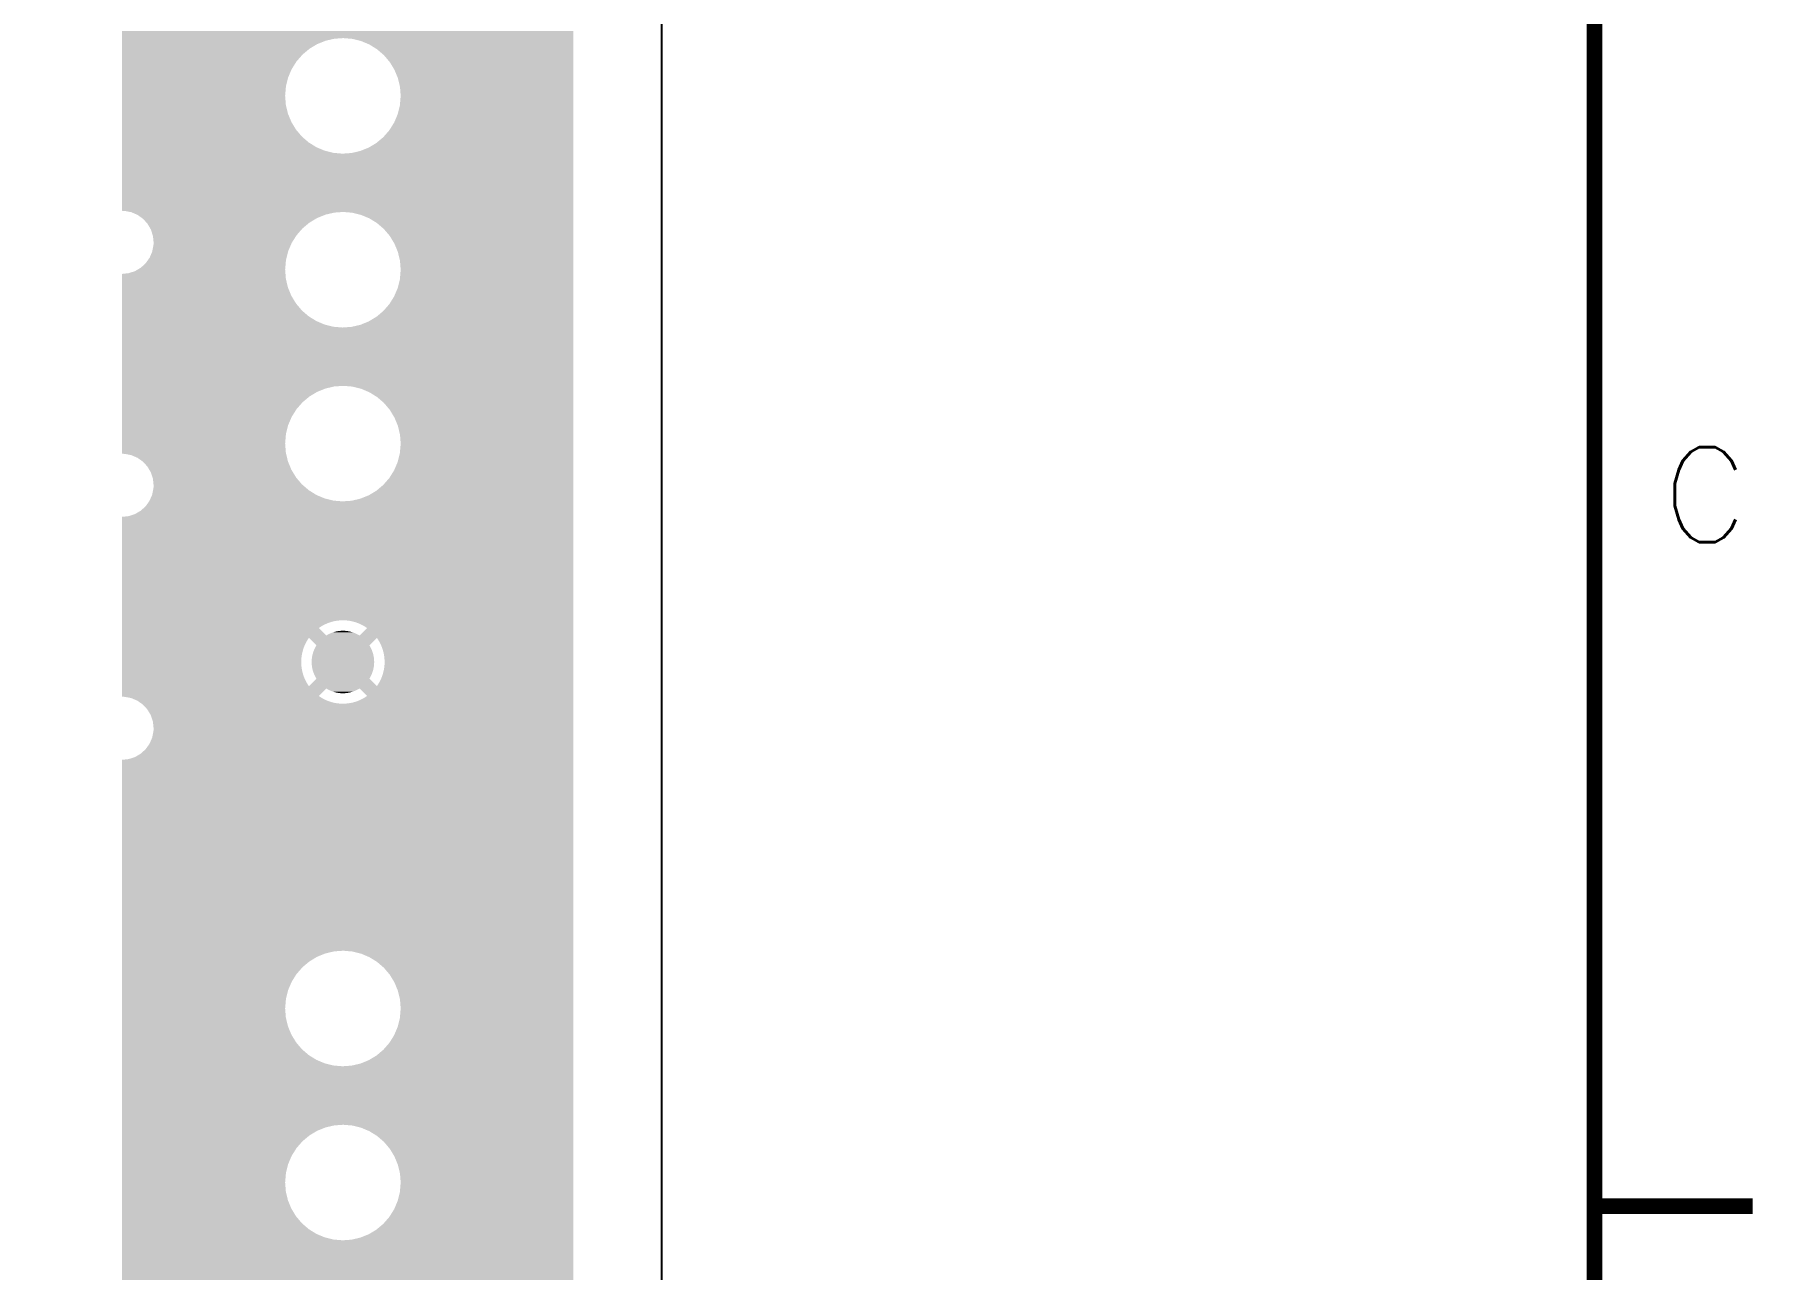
# Model space of a CAD drawing. Extents: x 295 to 953, y 10 to 290.
# Drawn here: x 832.6 to 887.2, y 148 to 187.1 of the extents above; entities that cross this region are included whole.
import ezdxf
from ezdxf.enums import TextEntityAlignment as Align

# ---------------------------------------------------------------- set-up
doc = ezdxf.new("R2010")
doc.units = 0
doc.header["$LTSCALE"] = 5
doc.header["$MEASUREMENT"] = 0
doc.layers.get('0').update_dxf_attribs({"linetype": 'CONTINUOUS', "lineweight": 25})
for name, color, linetype in [('PWR1', 7, 'CONTINUOUS'), ('문자', 4, 'CONTINUOUS'), ('테두리', 3, 'CONTINUOUS')]:
    doc.layers.add(name, color=color, linetype=linetype)
doc.styles.get("Standard").update_dxf_attribs({"font": 'simplex.shx'})

# ---------------------------------------------------------------- blocks, each defined once
blk = doc.blocks.new('C')
at = {"layer": '테두리'}
blk.add_line((405, 285), (405, 15), dxfattribs=at)
at = {"layer": '테두리', "const_width": 0.5}
for points in [[(15, 285), (15, 15), (405, 15), (405, 285), (15, 285)], [(410, 150), (405, 150)]]:
    blk.add_lwpolyline(points, dxfattribs=at)
at = {"layer": '문자'}
blk.add_text('C', height=3, dxfattribs=at).set_placement((408.5, 172.5), align=Align.MIDDLE)

msp = doc.modelspace()

# ---------------------------------------------------------------- linework, layer by layer
at = {"layer": 'PWR1'}
msp.add_line((852.477, 75.599), (852.477, 271.397), dxfattribs=at)
for points in [[(835.406, 186.94), (835.406, 187.166), (849.683, 186.94), (849.683, 187.166)], [(835.406, 186.92), (835.406, 186.94), (842.117, 186.92), (842.402, 186.94)], [(835.406, 186.855), (835.406, 186.92), (841.839, 186.855), (842.117, 186.92)], [(835.406, 186.748), (835.406, 186.855), (841.574, 186.748), (841.839, 186.855)], [(835.406, 186.601), (835.406, 186.748), (841.33, 186.601), (841.574, 186.748)], [(842.687, 186.916), (842.402, 186.94), (849.683, 186.916), (849.683, 186.94)], [(842.964, 186.848), (842.687, 186.916), (849.683, 186.848), (849.683, 186.916)], [(843.227, 186.738), (842.964, 186.848), (849.683, 186.738), (849.683, 186.848)], [(843.47, 186.587), (843.227, 186.738), (849.683, 186.587), (849.683, 186.738)], [(835.406, 186.417), (835.406, 186.601), (841.111, 186.417), (841.33, 186.601)], [(835.406, 186.202), (835.406, 186.417), (840.923, 186.202), (841.111, 186.417)], [(835.406, 185.96), (835.406, 186.202), (840.771, 185.96), (840.923, 186.202)], [(843.687, 186.401), (843.47, 186.587), (849.683, 186.401), (849.683, 186.587)], [(843.872, 186.183), (843.687, 186.401), (849.683, 186.183), (849.683, 186.401)], [(844.02, 185.94), (843.872, 186.183), (849.683, 185.94), (849.683, 186.183)], [(835.406, 185.697), (835.406, 185.96), (840.659, 185.697), (840.771, 185.96)], [(835.406, 185.42), (835.406, 185.697), (840.589, 185.42), (840.659, 185.697)], [(844.129, 185.676), (844.02, 185.94), (849.683, 185.676), (849.683, 185.94)], [(844.196, 185.398), (844.129, 185.676), (849.683, 185.398), (849.683, 185.676)], [(835.406, 185.113), (835.406, 185.42), (840.563, 185.113), (840.589, 185.42)], [(835.406, 184.828), (835.406, 185.113), (840.586, 184.828), (840.563, 185.113)], [(844.192, 184.806), (844.218, 185.113), (849.683, 184.806), (849.683, 185.113)], [(844.218, 185.113), (844.196, 185.398), (849.683, 185.113), (849.683, 185.398)], [(835.406, 184.551), (835.406, 184.828), (840.652, 184.551), (840.586, 184.828)], [(835.406, 184.287), (835.406, 184.551), (840.761, 184.287), (840.652, 184.551)], [(844.01, 184.266), (844.122, 184.529), (849.683, 184.266), (849.683, 184.529)], [(844.122, 184.529), (844.192, 184.806), (849.683, 184.529), (849.683, 184.806)], [(835.406, 184.043), (835.406, 184.287), (840.91, 184.043), (840.761, 184.287)], [(835.406, 183.825), (835.406, 184.043), (841.094, 183.825), (840.91, 184.043)], [(843.67, 183.809), (843.858, 184.024), (849.683, 183.809), (849.683, 184.024)], [(843.858, 184.024), (844.01, 184.266), (849.683, 184.024), (849.683, 184.266)], [(835.406, 183.639), (835.406, 183.825), (841.311, 183.639), (841.094, 183.825)], [(835.406, 183.489), (835.406, 183.639), (841.554, 183.489), (841.311, 183.639)], [(835.406, 183.378), (835.406, 183.489), (841.817, 183.378), (841.554, 183.489)], [(842.942, 183.371), (843.207, 183.478), (849.683, 183.371), (849.683, 183.478)], [(843.207, 183.478), (843.452, 183.625), (849.683, 183.478), (849.683, 183.625)], [(843.452, 183.625), (843.67, 183.809), (849.683, 183.625), (849.683, 183.809)], [(835.406, 183.31), (835.406, 183.378), (842.095, 183.31), (841.817, 183.378)], [(835.406, 183.286), (835.406, 183.31), (842.379, 183.286), (842.095, 183.31)], [(835.406, 181.478), (835.406, 183.286), (849.683, 181.478), (849.683, 183.286)], [(842.379, 183.286), (842.664, 183.306), (849.683, 183.286), (849.683, 183.306)], [(842.664, 183.306), (842.942, 183.371), (849.683, 183.306), (849.683, 183.371)], [(835.493, 181.474), (835.406, 181.478), (849.683, 181.474), (849.683, 181.478)], [(835.659, 181.442), (835.493, 181.474), (849.683, 181.442), (849.683, 181.474)], [(835.7, 181.434), (835.659, 181.442), (842.288, 181.434), (842.402, 181.442)], [(835.729, 181.421), (835.7, 181.434), (842.117, 181.421), (842.288, 181.434)], [(835.879, 181.357), (835.729, 181.421), (841.839, 181.357), (842.117, 181.421)], [(835.894, 181.35), (835.879, 181.357), (841.824, 181.35), (841.839, 181.357)], [(836.036, 181.249), (835.894, 181.35), (841.574, 181.249), (841.824, 181.35)], [(836.066, 181.228), (836.036, 181.249), (841.539, 181.228), (841.574, 181.249)], [(842.687, 181.418), (842.402, 181.442), (849.683, 181.418), (849.683, 181.442)], [(842.964, 181.349), (842.687, 181.418), (849.683, 181.349), (849.683, 181.418)], [(843.227, 181.239), (842.964, 181.349), (849.683, 181.239), (849.683, 181.349)], [(836.181, 181.102), (836.066, 181.228), (841.33, 181.102), (841.539, 181.228)], [(836.208, 181.073), (836.181, 181.102), (841.294, 181.073), (841.33, 181.102)], [(836.298, 180.919), (836.208, 181.073), (841.111, 180.919), (841.294, 181.073)], [(836.315, 180.891), (836.298, 180.919), (841.086, 180.891), (841.111, 180.919)], [(836.376, 180.703), (836.315, 180.891), (840.923, 180.703), (841.086, 180.891)], [(836.381, 180.69), (836.376, 180.703), (840.915, 180.69), (840.923, 180.703)], [(843.47, 181.089), (843.227, 181.239), (849.683, 181.089), (849.683, 181.239)], [(843.687, 180.902), (843.47, 181.089), (849.683, 180.902), (849.683, 181.089)], [(843.872, 180.685), (843.687, 180.902), (849.683, 180.685), (849.683, 180.902)], [(836.275, 179.992), (836.359, 180.186), (840.607, 179.992), (840.656, 180.186)], [(836.359, 180.186), (836.361, 180.199), (840.656, 180.186), (840.659, 180.199)], [(836.361, 180.199), (836.399, 180.393), (840.659, 180.199), (840.742, 180.393)], [(836.403, 180.481), (836.381, 180.69), (840.783, 180.481), (840.915, 180.69)], [(836.399, 180.393), (836.402, 180.461), (840.742, 180.393), (840.771, 180.461)], [(836.402, 180.461), (836.403, 180.481), (840.771, 180.461), (840.783, 180.481)], [(844.02, 180.441), (843.872, 180.685), (849.683, 180.441), (849.683, 180.685)], [(844.129, 180.177), (844.02, 180.441), (849.683, 180.177), (849.683, 180.441)], [(844.196, 179.899), (844.129, 180.177), (849.683, 179.899), (849.683, 180.177)], [(835.816, 179.571), (835.889, 179.614), (840.567, 179.571), (840.563, 179.614)], [(835.889, 179.614), (835.998, 179.678), (840.563, 179.614), (840.569, 179.678)], [(835.998, 179.678), (836.153, 179.821), (840.569, 179.678), (840.581, 179.821)], [(836.153, 179.821), (836.225, 179.922), (840.581, 179.821), (840.589, 179.922)], [(836.225, 179.922), (836.275, 179.992), (840.589, 179.922), (840.607, 179.992)], [(844.192, 179.307), (844.218, 179.614), (849.683, 179.307), (849.683, 179.614)], [(844.218, 179.614), (844.196, 179.899), (849.683, 179.614), (849.683, 179.899)], [(835.406, 179.483), (835.616, 179.506), (840.574, 179.483), (840.572, 179.506)], [(835.406, 179.33), (835.406, 179.483), (840.586, 179.33), (840.574, 179.483)], [(835.406, 179.052), (835.406, 179.33), (840.652, 179.052), (840.586, 179.33)], [(835.616, 179.506), (835.816, 179.571), (840.572, 179.506), (840.567, 179.571)], [(844.122, 179.03), (844.192, 179.307), (849.683, 179.03), (849.683, 179.307)], [(835.406, 178.788), (835.406, 179.052), (840.761, 178.788), (840.652, 179.052)], [(835.406, 178.544), (835.406, 178.788), (840.91, 178.544), (840.761, 178.788)], [(835.406, 178.326), (835.406, 178.544), (841.094, 178.326), (840.91, 178.544)], [(843.67, 178.31), (843.858, 178.526), (849.683, 178.31), (849.683, 178.526)], [(843.858, 178.526), (844.01, 178.768), (849.683, 178.526), (849.683, 178.768)], [(844.01, 178.768), (844.122, 179.03), (849.683, 178.768), (849.683, 179.03)], [(835.406, 178.14), (835.406, 178.326), (841.311, 178.14), (841.094, 178.326)], [(835.406, 177.99), (835.406, 178.14), (841.554, 177.99), (841.311, 178.14)], [(835.406, 177.879), (835.406, 177.99), (841.817, 177.879), (841.554, 177.99)], [(842.942, 177.872), (843.207, 177.98), (849.683, 177.872), (849.683, 177.98)], [(843.207, 177.98), (843.452, 178.127), (849.683, 177.98), (849.683, 178.127)], [(843.452, 178.127), (843.67, 178.31), (849.683, 178.127), (849.683, 178.31)], [(835.406, 177.811), (835.406, 177.879), (842.095, 177.811), (841.817, 177.879)], [(835.406, 177.787), (835.406, 177.811), (842.379, 177.787), (842.095, 177.811)], [(835.406, 175.943), (835.406, 177.787), (849.683, 175.943), (849.683, 177.787)], [(842.379, 177.787), (842.664, 177.808), (849.683, 177.787), (849.683, 177.808)], [(842.664, 177.808), (842.942, 177.872), (849.683, 177.808), (849.683, 177.872)], [(835.406, 175.923), (835.406, 175.943), (842.117, 175.923), (842.402, 175.943)], [(835.406, 175.858), (835.406, 175.923), (841.839, 175.858), (842.117, 175.923)], [(835.406, 175.751), (835.406, 175.858), (841.574, 175.751), (841.839, 175.858)], [(842.687, 175.919), (842.402, 175.943), (849.683, 175.919), (849.683, 175.943)], [(842.964, 175.851), (842.687, 175.919), (849.683, 175.851), (849.683, 175.919)], [(843.227, 175.74), (842.964, 175.851), (849.683, 175.74), (849.683, 175.851)], [(835.406, 175.604), (835.406, 175.751), (841.33, 175.604), (841.574, 175.751)], [(835.406, 175.42), (835.406, 175.604), (841.111, 175.42), (841.33, 175.604)], [(835.406, 175.205), (835.406, 175.42), (840.923, 175.205), (841.111, 175.42)], [(843.47, 175.59), (843.227, 175.74), (849.683, 175.59), (849.683, 175.74)], [(843.687, 175.404), (843.47, 175.59), (849.683, 175.404), (849.683, 175.59)], [(843.872, 175.186), (843.687, 175.404), (849.683, 175.186), (849.683, 175.404)], [(835.406, 174.963), (835.406, 175.205), (840.771, 174.963), (840.923, 175.205)], [(835.406, 174.7), (835.406, 174.963), (840.659, 174.7), (840.771, 174.963)], [(835.406, 174.423), (835.406, 174.7), (840.589, 174.423), (840.659, 174.7)], [(844.02, 174.942), (843.872, 175.186), (849.683, 174.942), (849.683, 175.186)], [(844.129, 174.678), (844.02, 174.942), (849.683, 174.678), (849.683, 174.942)], [(835.406, 174.116), (835.406, 174.423), (840.563, 174.116), (840.589, 174.423)], [(844.196, 174.401), (844.129, 174.678), (849.683, 174.401), (849.683, 174.678)], [(844.218, 174.116), (844.196, 174.401), (849.683, 174.116), (849.683, 174.401)], [(835.406, 173.831), (835.406, 174.116), (840.586, 173.831), (840.563, 174.116)], [(835.406, 173.795), (835.406, 173.831), (840.594, 173.795), (840.586, 173.831)], [(835.493, 173.791), (835.406, 173.795), (840.595, 173.791), (840.594, 173.795)], [(835.7, 173.75), (835.493, 173.791), (840.605, 173.75), (840.595, 173.791)], [(835.894, 173.667), (835.7, 173.75), (840.625, 173.667), (840.605, 173.75)], [(836.054, 173.553), (835.894, 173.667), (840.652, 173.553), (840.625, 173.667)], [(844.122, 173.532), (844.192, 173.809), (849.683, 173.532), (849.683, 173.809)], [(844.192, 173.809), (844.218, 174.116), (849.683, 173.809), (849.683, 174.116)], [(836.066, 173.545), (836.054, 173.553), (840.656, 173.545), (840.652, 173.553)], [(836.208, 173.389), (836.066, 173.545), (840.72, 173.389), (840.656, 173.545)], [(836.267, 173.289), (836.208, 173.389), (840.761, 173.289), (840.72, 173.389)], [(836.315, 173.207), (836.267, 173.289), (840.811, 173.207), (840.761, 173.289)], [(836.368, 173.046), (836.315, 173.207), (840.91, 173.046), (840.811, 173.207)], [(843.858, 173.027), (844.01, 173.269), (849.683, 173.027), (849.683, 173.269)], [(844.01, 173.269), (844.122, 173.532), (849.683, 173.269), (849.683, 173.532)], [(836.359, 172.503), (836.386, 172.642), (841.535, 172.503), (841.311, 172.642)], [(836.381, 173.007), (836.368, 173.046), (840.942, 173.007), (840.91, 173.046)], [(836.4, 172.828), (836.381, 173.007), (841.094, 172.828), (840.942, 173.007)], [(836.386, 172.642), (836.399, 172.71), (841.311, 172.642), (841.232, 172.71)], [(836.399, 172.71), (836.403, 172.797), (841.232, 172.71), (841.13, 172.797)], [(836.403, 172.797), (836.4, 172.828), (841.13, 172.797), (841.094, 172.828)], [(843.207, 172.481), (843.452, 172.628), (849.683, 172.481), (849.683, 172.628)], [(843.452, 172.628), (843.67, 172.812), (849.683, 172.628), (849.683, 172.812)], [(843.67, 172.812), (843.858, 173.027), (849.683, 172.812), (849.683, 173.027)], [(835.816, 171.888), (835.998, 171.995), (849.683, 171.888), (849.683, 171.995)], [(835.998, 171.995), (836.153, 172.137), (849.683, 171.995), (849.683, 172.137)], [(836.153, 172.137), (836.261, 172.289), (849.683, 172.137), (849.683, 172.289)], [(836.261, 172.289), (836.275, 172.309), (842.379, 172.289), (842.139, 172.309)], [(836.275, 172.309), (836.277, 172.313), (842.139, 172.309), (842.095, 172.313)], [(836.277, 172.313), (836.306, 172.381), (842.095, 172.313), (841.817, 172.381)], [(836.306, 172.381), (836.354, 172.491), (841.817, 172.381), (841.554, 172.491)], [(836.354, 172.491), (836.359, 172.503), (841.554, 172.491), (841.535, 172.503)], [(842.379, 172.289), (842.664, 172.309), (849.683, 172.289), (849.683, 172.309)], [(842.664, 172.309), (842.942, 172.374), (849.683, 172.309), (849.683, 172.374)], [(842.942, 172.374), (843.207, 172.481), (849.683, 172.374), (849.683, 172.481)], [(835.406, 171.8), (835.616, 171.822), (849.683, 171.8), (849.683, 171.822)], [(835.406, 171.799), (835.406, 171.8), (849.683, 171.799), (849.683, 171.8)], [(835.406, 168.528), (835.406, 171.799), (849.683, 168.528), (849.683, 171.799)], [(835.616, 171.822), (835.816, 171.888), (849.683, 171.822), (849.683, 171.888)], [(835.406, 168.523), (835.406, 168.528), (842.283, 168.523), (842.36, 168.528)], [(835.406, 168.515), (835.406, 168.523), (842.207, 168.515), (842.283, 168.523)], [(835.406, 168.502), (835.406, 168.515), (842.131, 168.502), (842.207, 168.515)], [(835.406, 168.485), (835.406, 168.502), (842.056, 168.485), (842.131, 168.502)], [(835.406, 168.463), (835.406, 168.485), (841.983, 168.463), (842.056, 168.485)], [(835.406, 168.437), (835.406, 168.463), (841.911, 168.437), (841.983, 168.463)], [(835.406, 168.407), (835.406, 168.437), (841.84, 168.407), (841.911, 168.437)], [(835.406, 168.373), (835.406, 168.407), (841.771, 168.373), (841.84, 168.407)], [(835.406, 168.335), (835.406, 168.373), (841.704, 168.335), (841.771, 168.373)], [(835.406, 168.293), (835.406, 168.335), (841.64, 168.293), (841.704, 168.335)], [(835.406, 168.285), (835.406, 168.293), (841.627, 168.285), (841.64, 168.293)], [(835.406, 168.047), (835.406, 168.285), (841.865, 168.047), (841.627, 168.285)], [(842.045, 168.135), (842.085, 168.15), (842.738, 168.135), (842.694, 168.15)], [(842.085, 168.15), (842.108, 168.156), (842.694, 168.15), (842.675, 168.156)], [(842.108, 168.156), (842.149, 168.168), (842.675, 168.156), (842.63, 168.168)], [(842.149, 168.168), (842.173, 168.173), (842.63, 168.168), (842.61, 168.173)], [(842.173, 168.173), (842.214, 168.182), (842.61, 168.173), (842.564, 168.182)], [(842.214, 168.182), (842.239, 168.186), (842.564, 168.182), (842.545, 168.186)], [(842.239, 168.186), (842.28, 168.192), (842.545, 168.186), (842.497, 168.192)], [(842.28, 168.192), (842.308, 168.194), (842.497, 168.192), (842.479, 168.194)], [(842.308, 168.194), (842.346, 168.197), (842.479, 168.194), (842.426, 168.197)], [(842.346, 168.197), (842.413, 168.198), (842.426, 168.197), (842.413, 168.198)], [(842.437, 168.527), (842.36, 168.528), (849.683, 168.527), (849.683, 168.528)], [(842.513, 168.522), (842.437, 168.527), (849.683, 168.522), (849.683, 168.527)], [(842.59, 168.513), (842.513, 168.522), (849.683, 168.513), (849.683, 168.522)], [(842.665, 168.499), (842.59, 168.513), (849.683, 168.499), (849.683, 168.513)], [(842.74, 168.481), (842.665, 168.499), (849.683, 168.481), (849.683, 168.499)], [(842.813, 168.458), (842.74, 168.481), (849.683, 168.458), (849.683, 168.481)], [(842.885, 168.432), (842.813, 168.458), (849.683, 168.432), (849.683, 168.458)], [(842.955, 168.401), (842.885, 168.432), (849.683, 168.401), (849.683, 168.432)], [(842.916, 168.047), (843.154, 168.284), (849.683, 168.047), (849.683, 168.284)], [(843.024, 168.366), (842.955, 168.401), (849.683, 168.366), (849.683, 168.401)], [(843.09, 168.327), (843.024, 168.366), (849.683, 168.327), (849.683, 168.366)], [(843.154, 168.284), (843.09, 168.327), (849.683, 168.284), (849.683, 168.327)], [(835.406, 167.972), (835.406, 168.047), (849.683, 167.972), (849.683, 168.047)], [(835.406, 167.909), (835.406, 167.972), (841.273, 167.909), (841.315, 167.972)], [(835.406, 167.842), (835.406, 167.909), (841.234, 167.842), (841.273, 167.909)], [(835.406, 167.774), (835.406, 167.842), (841.199, 167.774), (841.234, 167.842)], [(835.406, 167.704), (835.406, 167.774), (841.168, 167.704), (841.199, 167.774)], [(835.406, 167.632), (835.406, 167.704), (841.141, 167.632), (841.168, 167.704)], [(835.406, 167.558), (835.406, 167.632), (841.119, 167.558), (841.141, 167.632)], [(841.553, 167.735), (841.315, 167.972), (843.228, 167.735), (843.466, 167.972)], [(841.464, 167.556), (841.481, 167.597), (843.316, 167.556), (843.3, 167.597)], [(841.481, 167.597), (841.49, 167.618), (843.3, 167.597), (843.291, 167.618)], [(841.49, 167.618), (841.51, 167.658), (843.291, 167.618), (843.272, 167.658)], [(841.51, 167.658), (841.519, 167.677), (843.272, 167.658), (843.261, 167.677)], [(841.519, 167.677), (841.542, 167.716), (843.261, 167.677), (843.24, 167.716)], [(841.542, 167.716), (841.553, 167.735), (843.24, 167.716), (843.228, 167.735)], [(841.865, 168.047), (841.903, 168.07), (842.916, 168.047), (842.877, 168.07)], [(841.903, 168.07), (841.923, 168.08), (842.877, 168.07), (842.859, 168.08)], [(841.923, 168.08), (841.962, 168.101), (842.859, 168.08), (842.818, 168.101)], [(841.962, 168.101), (841.983, 168.11), (842.818, 168.101), (842.799, 168.11)], [(841.983, 168.11), (842.023, 168.127), (842.799, 168.11), (842.757, 168.127)], [(842.023, 168.127), (842.045, 168.135), (842.757, 168.127), (842.738, 168.135)], [(843.492, 167.934), (843.466, 167.972), (849.683, 167.934), (849.683, 167.972)], [(843.532, 167.869), (843.492, 167.934), (849.683, 167.869), (849.683, 167.934)], [(843.569, 167.801), (843.532, 167.869), (849.683, 167.801), (849.683, 167.869)], [(843.601, 167.732), (843.569, 167.801), (849.683, 167.732), (849.683, 167.801)], [(843.63, 167.66), (843.601, 167.732), (849.683, 167.66), (849.683, 167.732)], [(843.654, 167.588), (843.63, 167.66), (849.683, 167.588), (849.683, 167.66)], [(835.406, 167.484), (835.406, 167.558), (841.101, 167.484), (841.119, 167.558)], [(835.406, 167.408), (835.406, 167.484), (841.087, 167.408), (841.101, 167.484)], [(835.406, 167.332), (835.406, 167.408), (841.078, 167.332), (841.087, 167.408)], [(835.406, 167.255), (835.406, 167.332), (841.073, 167.255), (841.078, 167.332)], [(835.406, 167.178), (835.406, 167.255), (841.072, 167.178), (841.073, 167.255)], [(835.406, 167.102), (835.406, 167.178), (841.076, 167.102), (841.072, 167.178)], [(835.406, 167.026), (835.406, 167.102), (841.085, 167.026), (841.076, 167.102)], [(841.401, 167.209), (841.402, 167.231), (843.38, 167.209), (843.379, 167.231)], [(841.402, 167.187), (841.401, 167.209), (843.379, 167.187), (843.38, 167.209)], [(841.402, 167.231), (841.404, 167.276), (843.379, 167.231), (843.377, 167.276)], [(841.404, 167.143), (841.402, 167.187), (843.377, 167.143), (843.379, 167.187)], [(841.404, 167.276), (841.405, 167.298), (843.377, 167.276), (843.375, 167.298)], [(841.406, 167.12), (841.404, 167.143), (843.376, 167.12), (843.377, 167.143)], [(841.405, 167.298), (841.411, 167.342), (843.375, 167.298), (843.371, 167.342)], [(841.41, 167.076), (841.406, 167.12), (843.37, 167.076), (843.376, 167.12)], [(841.414, 167.055), (841.41, 167.076), (843.367, 167.055), (843.37, 167.076)], [(841.411, 167.342), (841.414, 167.364), (843.371, 167.342), (843.367, 167.364)], [(841.414, 167.364), (841.422, 167.407), (843.367, 167.364), (843.36, 167.407)], [(841.422, 167.011), (841.414, 167.055), (843.359, 167.011), (843.367, 167.055)], [(841.422, 167.407), (841.426, 167.429), (843.36, 167.407), (843.354, 167.429)], [(841.426, 167.429), (841.438, 167.472), (843.354, 167.429), (843.344, 167.472)], [(841.438, 167.472), (841.443, 167.493), (843.344, 167.472), (843.337, 167.493)], [(841.443, 167.493), (841.457, 167.535), (843.337, 167.493), (843.324, 167.535)], [(841.457, 167.535), (841.464, 167.556), (843.324, 167.535), (843.316, 167.556)], [(843.674, 167.513), (843.654, 167.588), (849.683, 167.513), (849.683, 167.588)], [(843.689, 167.438), (843.674, 167.513), (849.683, 167.438), (849.683, 167.513)], [(843.7, 167.362), (843.689, 167.438), (849.683, 167.362), (849.683, 167.438)], [(843.694, 167.01), (843.704, 167.086), (849.683, 167.01), (849.683, 167.086)], [(843.707, 167.286), (843.7, 167.362), (849.683, 167.286), (849.683, 167.362)], [(843.704, 167.086), (843.709, 167.163), (849.683, 167.086), (849.683, 167.163)], [(843.709, 167.209), (843.707, 167.286), (849.683, 167.209), (849.683, 167.286)], [(843.709, 167.163), (843.709, 167.209), (849.683, 167.163), (849.683, 167.209)], [(835.406, 166.95), (835.406, 167.026), (841.098, 166.95), (841.085, 167.026)], [(835.406, 166.875), (835.406, 166.95), (841.115, 166.875), (841.098, 166.95)], [(835.406, 166.801), (835.406, 166.875), (841.136, 166.801), (841.115, 166.875)], [(835.406, 166.729), (835.406, 166.801), (841.162, 166.729), (841.136, 166.801)], [(835.406, 166.658), (835.406, 166.729), (841.192, 166.658), (841.162, 166.729)], [(835.406, 166.59), (835.406, 166.658), (841.226, 166.59), (841.192, 166.658)], [(835.406, 166.523), (835.406, 166.59), (841.264, 166.523), (841.226, 166.59)], [(835.406, 166.459), (835.406, 166.523), (841.306, 166.459), (841.264, 166.523)], [(841.315, 166.446), (841.553, 166.683), (843.466, 166.446), (843.228, 166.683)], [(841.427, 166.989), (841.422, 167.011), (843.355, 166.989), (843.359, 167.011)], [(841.437, 166.946), (841.427, 166.989), (843.344, 166.946), (843.355, 166.989)], [(841.444, 166.925), (841.437, 166.946), (843.338, 166.925), (843.344, 166.946)], [(841.457, 166.883), (841.444, 166.925), (843.324, 166.883), (843.338, 166.925)], [(841.465, 166.862), (841.457, 166.883), (843.317, 166.862), (843.324, 166.883)], [(841.481, 166.821), (841.465, 166.862), (843.3, 166.821), (843.317, 166.862)], [(841.49, 166.801), (841.481, 166.821), (843.291, 166.801), (843.3, 166.821)], [(841.509, 166.761), (841.49, 166.801), (843.272, 166.761), (843.291, 166.801)], [(841.52, 166.741), (841.509, 166.761), (843.262, 166.741), (843.272, 166.761)], [(841.541, 166.702), (841.52, 166.741), (843.239, 166.702), (843.262, 166.741)], [(841.553, 166.683), (841.541, 166.702), (843.228, 166.683), (843.239, 166.702)], [(843.466, 166.446), (843.509, 166.51), (849.683, 166.446), (849.683, 166.51)], [(843.509, 166.51), (843.547, 166.576), (849.683, 166.51), (849.683, 166.576)], [(843.547, 166.576), (843.582, 166.644), (849.683, 166.576), (849.683, 166.644)], [(843.582, 166.644), (843.613, 166.715), (849.683, 166.644), (849.683, 166.715)], [(843.613, 166.715), (843.64, 166.787), (849.683, 166.715), (849.683, 166.787)], [(843.64, 166.787), (843.662, 166.86), (849.683, 166.787), (849.683, 166.86)], [(843.662, 166.86), (843.68, 166.935), (849.683, 166.86), (849.683, 166.935)], [(843.68, 166.935), (843.694, 167.01), (849.683, 166.935), (849.683, 167.01)], [(835.406, 166.446), (835.406, 166.459), (841.315, 166.446), (841.306, 166.459)], [(835.406, 166.371), (835.406, 166.446), (849.683, 166.371), (849.683, 166.446)], [(835.406, 166.134), (835.406, 166.371), (841.627, 166.134), (841.865, 166.371)], [(835.406, 166.111), (835.406, 166.134), (841.661, 166.111), (841.627, 166.134)], [(835.493, 166.107), (835.406, 166.111), (841.667, 166.107), (841.661, 166.111)], [(835.575, 166.091), (835.493, 166.107), (841.691, 166.091), (841.667, 166.107)], [(835.7, 166.067), (835.575, 166.091), (841.733, 166.067), (841.691, 166.091)], [(835.733, 166.052), (835.7, 166.067), (841.757, 166.052), (841.733, 166.067)], [(835.815, 166.017), (835.733, 166.052), (841.826, 166.017), (841.757, 166.052)], [(835.886, 165.987), (835.815, 166.017), (841.896, 165.987), (841.826, 166.017)], [(835.894, 165.983), (835.886, 165.987), (841.905, 165.983), (841.896, 165.987)], [(835.927, 165.96), (835.894, 165.983), (841.968, 165.96), (841.905, 165.983)], [(835.959, 165.937), (835.927, 165.96), (842.041, 165.937), (841.968, 165.96)], [(841.904, 166.349), (841.865, 166.371), (842.878, 166.349), (842.916, 166.371)], [(841.922, 166.338), (841.904, 166.349), (842.858, 166.338), (842.878, 166.349)], [(841.963, 166.318), (841.922, 166.338), (842.819, 166.318), (842.858, 166.338)], [(841.982, 166.308), (841.963, 166.318), (842.798, 166.308), (842.819, 166.318)], [(842.024, 166.291), (841.982, 166.308), (842.758, 166.291), (842.798, 166.308)], [(842.043, 166.283), (842.024, 166.291), (842.736, 166.283), (842.758, 166.291)], [(842.087, 166.268), (842.043, 166.283), (842.696, 166.268), (842.736, 166.283)], [(842.106, 166.262), (842.087, 166.268), (842.673, 166.262), (842.696, 166.268)], [(842.151, 166.25), (842.106, 166.262), (842.632, 166.25), (842.673, 166.262)], [(842.171, 166.245), (842.151, 166.25), (842.608, 166.245), (842.632, 166.25)], [(842.217, 166.236), (842.171, 166.245), (842.567, 166.236), (842.608, 166.245)], [(842.236, 166.232), (842.217, 166.236), (842.542, 166.232), (842.567, 166.236)], [(842.284, 166.226), (842.236, 166.232), (842.501, 166.226), (842.542, 166.232)], [(842.302, 166.224), (842.284, 166.226), (842.473, 166.224), (842.501, 166.226)], [(842.355, 166.221), (842.302, 166.224), (842.435, 166.221), (842.473, 166.224)], [(842.368, 166.22), (842.355, 166.221), (842.368, 166.22), (842.435, 166.221)], [(842.798, 165.955), (842.871, 165.981), (849.683, 165.955), (849.683, 165.981)], [(842.871, 165.981), (842.941, 166.011), (849.683, 165.981), (849.683, 166.011)], [(843.154, 166.134), (842.916, 166.371), (849.683, 166.134), (849.683, 166.371)], [(842.941, 166.011), (843.01, 166.045), (849.683, 166.011), (849.683, 166.045)], [(843.01, 166.045), (843.077, 166.083), (849.683, 166.045), (849.683, 166.083)], [(843.077, 166.083), (843.141, 166.125), (849.683, 166.083), (849.683, 166.125)], [(843.141, 166.125), (843.154, 166.134), (849.683, 166.125), (849.683, 166.134)], [(835.984, 165.919), (835.959, 165.937), (842.116, 165.919), (842.041, 165.937)], [(836.004, 165.905), (835.984, 165.919), (842.192, 165.905), (842.116, 165.919)], [(836.017, 165.896), (836.004, 165.905), (842.268, 165.896), (842.192, 165.905)], [(836.024, 165.891), (836.017, 165.896), (842.344, 165.891), (842.268, 165.896)], [(836.066, 165.861), (836.024, 165.891), (849.683, 165.861), (849.683, 165.891)], [(836.024, 165.891), (836.024, 165.891), (842.421, 165.891), (842.344, 165.891)], [(836.208, 165.706), (836.066, 165.861), (849.683, 165.706), (849.683, 165.861)], [(836.315, 165.524), (836.208, 165.706), (849.683, 165.524), (849.683, 165.706)], [(836.381, 165.323), (836.315, 165.524), (849.683, 165.323), (849.683, 165.524)], [(842.421, 165.891), (842.498, 165.895), (849.683, 165.891), (849.683, 165.895)], [(842.498, 165.895), (842.574, 165.903), (849.683, 165.895), (849.683, 165.903)], [(842.574, 165.903), (842.65, 165.916), (849.683, 165.903), (849.683, 165.916)], [(842.65, 165.916), (842.725, 165.933), (849.683, 165.916), (849.683, 165.933)], [(842.725, 165.933), (842.798, 165.955), (849.683, 165.933), (849.683, 165.955)], [(836.359, 164.819), (836.399, 165.026), (849.683, 164.819), (849.683, 165.026)], [(836.403, 165.114), (836.381, 165.323), (849.683, 165.114), (849.683, 165.323)], [(836.399, 165.026), (836.403, 165.114), (849.683, 165.026), (849.683, 165.114)], [(835.998, 164.311), (836.153, 164.454), (849.683, 164.311), (849.683, 164.454)], [(836.153, 164.454), (836.275, 164.625), (849.683, 164.454), (849.683, 164.625)], [(836.275, 164.625), (836.359, 164.819), (849.683, 164.625), (849.683, 164.819)], [(835.406, 164.116), (835.616, 164.139), (849.683, 164.116), (849.683, 164.139)], [(835.406, 158.078), (835.406, 164.116), (849.683, 158.078), (849.683, 164.116)], [(835.616, 164.139), (835.816, 164.204), (849.683, 164.139), (849.683, 164.204)], [(835.816, 164.204), (835.998, 164.311), (849.683, 164.204), (849.683, 164.311)], [(835.406, 158.058), (835.406, 158.078), (842.117, 158.058), (842.402, 158.078)], [(835.406, 157.993), (835.406, 158.058), (841.839, 157.993), (842.117, 158.058)], [(835.406, 157.886), (835.406, 157.993), (841.574, 157.886), (841.839, 157.993)], [(835.406, 157.739), (835.406, 157.886), (841.33, 157.739), (841.574, 157.886)], [(842.687, 158.054), (842.402, 158.078), (849.683, 158.054), (849.683, 158.078)], [(842.964, 157.986), (842.687, 158.054), (849.683, 157.986), (849.683, 158.054)], [(843.227, 157.875), (842.964, 157.986), (849.683, 157.875), (849.683, 157.986)], [(843.47, 157.725), (843.227, 157.875), (849.683, 157.725), (849.683, 157.875)], [(835.406, 157.555), (835.406, 157.739), (841.111, 157.555), (841.33, 157.739)], [(835.406, 157.34), (835.406, 157.555), (840.923, 157.34), (841.111, 157.555)], [(835.406, 157.098), (835.406, 157.34), (840.771, 157.098), (840.923, 157.34)], [(843.687, 157.539), (843.47, 157.725), (849.683, 157.539), (849.683, 157.725)], [(843.872, 157.321), (843.687, 157.539), (849.683, 157.321), (849.683, 157.539)], [(844.02, 157.078), (843.872, 157.321), (849.683, 157.078), (849.683, 157.321)], [(835.406, 156.835), (835.406, 157.098), (840.659, 156.835), (840.771, 157.098)], [(835.406, 156.558), (835.406, 156.835), (840.589, 156.558), (840.659, 156.835)], [(844.129, 156.814), (844.02, 157.078), (849.683, 156.814), (849.683, 157.078)], [(844.196, 156.536), (844.129, 156.814), (849.683, 156.536), (849.683, 156.814)], [(835.406, 156.251), (835.406, 156.558), (840.563, 156.251), (840.589, 156.558)], [(835.406, 155.966), (835.406, 156.251), (840.586, 155.966), (840.563, 156.251)], [(844.192, 155.944), (844.218, 156.251), (849.683, 155.944), (849.683, 156.251)], [(844.218, 156.251), (844.196, 156.536), (849.683, 156.251), (849.683, 156.536)], [(835.406, 155.689), (835.406, 155.966), (840.652, 155.689), (840.586, 155.966)], [(835.406, 155.425), (835.406, 155.689), (840.761, 155.425), (840.652, 155.689)], [(844.01, 155.404), (844.122, 155.667), (849.683, 155.404), (849.683, 155.667)], [(844.122, 155.667), (844.192, 155.944), (849.683, 155.667), (849.683, 155.944)], [(835.406, 155.181), (835.406, 155.425), (840.91, 155.181), (840.761, 155.425)], [(835.406, 154.963), (835.406, 155.181), (841.094, 154.963), (840.91, 155.181)], [(843.67, 154.947), (843.858, 155.162), (849.683, 154.947), (849.683, 155.162)], [(843.858, 155.162), (844.01, 155.404), (849.683, 155.162), (849.683, 155.404)], [(835.406, 154.777), (835.406, 154.963), (841.311, 154.777), (841.094, 154.963)], [(835.406, 154.627), (835.406, 154.777), (841.554, 154.627), (841.311, 154.777)], [(835.406, 154.516), (835.406, 154.627), (841.817, 154.516), (841.554, 154.627)], [(835.406, 154.448), (835.406, 154.516), (842.095, 154.448), (841.817, 154.516)], [(842.664, 154.444), (842.942, 154.509), (849.683, 154.444), (849.683, 154.509)], [(842.942, 154.509), (843.207, 154.616), (849.683, 154.509), (849.683, 154.616)], [(843.207, 154.616), (843.452, 154.763), (849.683, 154.616), (849.683, 154.763)], [(843.452, 154.763), (843.67, 154.947), (849.683, 154.763), (849.683, 154.947)], [(835.406, 154.424), (835.406, 154.448), (842.379, 154.424), (842.095, 154.448)], [(835.406, 152.574), (835.406, 154.424), (849.683, 152.574), (849.683, 154.424)], [(842.379, 154.424), (842.664, 154.444), (849.683, 154.424), (849.683, 154.444)], [(835.406, 152.554), (835.406, 152.574), (842.117, 152.554), (842.402, 152.574)], [(835.406, 152.489), (835.406, 152.554), (841.839, 152.489), (842.117, 152.554)], [(835.406, 152.382), (835.406, 152.489), (841.574, 152.382), (841.839, 152.489)], [(835.406, 152.235), (835.406, 152.382), (841.33, 152.235), (841.574, 152.382)], [(842.687, 152.55), (842.402, 152.574), (849.683, 152.55), (849.683, 152.574)], [(842.964, 152.482), (842.687, 152.55), (849.683, 152.482), (849.683, 152.55)], [(843.227, 152.371), (842.964, 152.482), (849.683, 152.371), (849.683, 152.482)], [(843.47, 152.221), (843.227, 152.371), (849.683, 152.221), (849.683, 152.371)], [(835.406, 152.051), (835.406, 152.235), (841.111, 152.051), (841.33, 152.235)], [(835.406, 151.836), (835.406, 152.051), (840.923, 151.836), (841.111, 152.051)], [(835.406, 151.594), (835.406, 151.836), (840.771, 151.594), (840.923, 151.836)], [(843.687, 152.035), (843.47, 152.221), (849.683, 152.035), (849.683, 152.221)], [(843.872, 151.817), (843.687, 152.035), (849.683, 151.817), (849.683, 152.035)], [(844.02, 151.573), (843.872, 151.817), (849.683, 151.573), (849.683, 151.817)], [(835.406, 151.331), (835.406, 151.594), (840.659, 151.331), (840.771, 151.594)], [(835.406, 151.054), (835.406, 151.331), (840.589, 151.054), (840.659, 151.331)], [(844.129, 151.309), (844.02, 151.573), (849.683, 151.309), (849.683, 151.573)], [(844.196, 151.032), (844.129, 151.309), (849.683, 151.032), (849.683, 151.309)], [(835.406, 150.747), (835.406, 151.054), (840.563, 150.747), (840.589, 151.054)], [(835.406, 150.462), (835.406, 150.747), (840.586, 150.462), (840.563, 150.747)], [(844.192, 150.44), (844.218, 150.747), (849.683, 150.44), (849.683, 150.747)], [(844.218, 150.747), (844.196, 151.032), (849.683, 150.747), (849.683, 151.032)], [(835.406, 150.184), (835.406, 150.462), (840.652, 150.184), (840.586, 150.462)], [(835.406, 149.92), (835.406, 150.184), (840.761, 149.92), (840.652, 150.184)], [(844.01, 149.9), (844.122, 150.163), (849.683, 149.9), (849.683, 150.163)], [(844.122, 150.163), (844.192, 150.44), (849.683, 150.163), (849.683, 150.44)], [(835.406, 149.677), (835.406, 149.92), (840.91, 149.677), (840.761, 149.92)], [(835.406, 149.459), (835.406, 149.677), (841.094, 149.459), (840.91, 149.677)], [(843.67, 149.443), (843.858, 149.658), (849.683, 149.443), (849.683, 149.658)], [(843.858, 149.658), (844.01, 149.9), (849.683, 149.658), (849.683, 149.9)], [(835.406, 149.273), (835.406, 149.459), (841.311, 149.273), (841.094, 149.459)], [(835.406, 149.122), (835.406, 149.273), (841.554, 149.122), (841.311, 149.273)], [(835.406, 149.012), (835.406, 149.122), (841.817, 149.012), (841.554, 149.122)], [(842.942, 149.005), (843.207, 149.112), (849.683, 149.005), (849.683, 149.112)], [(843.207, 149.112), (843.452, 149.259), (849.683, 149.112), (849.683, 149.259)], [(843.452, 149.259), (843.67, 149.443), (849.683, 149.259), (849.683, 149.443)], [(835.406, 148.944), (835.406, 149.012), (842.095, 148.944), (841.817, 149.012)], [(835.406, 148.92), (835.406, 148.944), (842.379, 148.92), (842.095, 148.944)], [(835.406, 147.075), (835.406, 148.92), (849.683, 147.075), (849.683, 148.92)], [(842.379, 148.92), (842.664, 148.94), (849.683, 148.92), (849.683, 148.94)], [(842.664, 148.94), (842.942, 149.005), (849.683, 148.94), (849.683, 149.005)]]:
    msp.add_solid(points, dxfattribs=at)

# ---------------------------------------------------------------- block references
msp.add_blockref('C', (476.978, 0))

doc.saveas('drawing.dxf')
